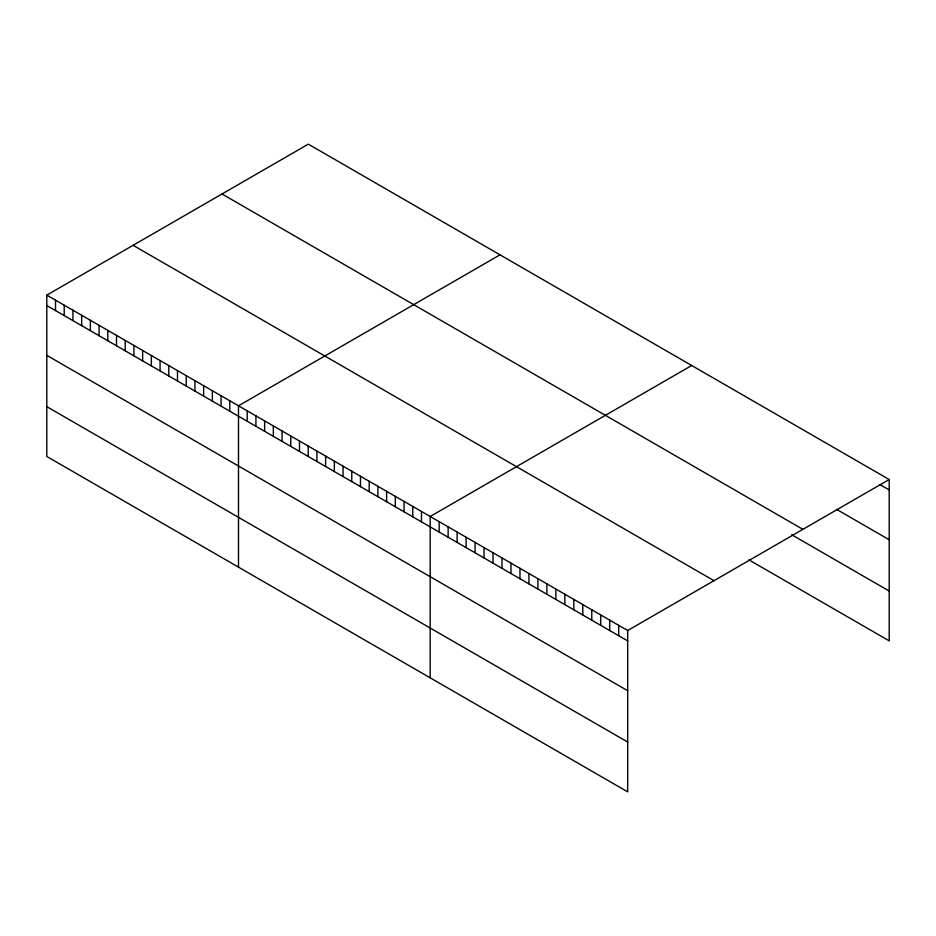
<?xml version="1.0" encoding="UTF-8"?>
<svg xmlns="http://www.w3.org/2000/svg" width="936" height="936" viewBox="0 0 936 936"><rect width="100%" height="100%" fill="white"/><g stroke="black" fill="none" stroke-linecap="round" stroke-linejoin="round"><path stroke-width="1.4" d="M46.8 295.144L627.682 630.513L627.682 791.844L46.8 456.475L46.8 295.144L308.318 144.156L889.2 479.524L889.2 640.856L748.929 559.868M500.011 254.826L238.493 405.815L238.493 567.146M691.704 365.496L430.186 516.485L430.186 677.816M627.682 630.513L889.2 479.524M880.226 484.731L889.2 489.914M836.456 509.278L889.2 539.733M222.019 193.986L802.901 529.355M791.575 534.678L889.2 591.049M133.099 245.314L713.981 580.683M46.8 305.534L627.682 640.903M46.8 355.341L627.682 690.709M46.8 406.669L627.682 742.037M618.708 625.33L618.708 635.72M609.734 620.147L609.734 630.536M600.748 614.964L600.748 625.353M591.774 609.781L591.774 620.17M582.8 604.597L582.8 614.987M573.815 599.414L573.815 609.804M564.841 594.231L564.841 604.621M555.867 589.048L555.867 599.438M546.881 583.865L546.881 594.255M537.907 578.682L537.907 589.072M528.934 573.499L528.934 583.889M519.96 568.316L519.96 578.705M510.974 563.133L510.974 573.522M502 557.95L502 568.339M493.026 552.766L493.026 563.156M484.041 547.583L484.041 557.973M475.067 542.4L475.067 552.79M466.093 537.217L466.093 547.607M457.119 532.034L457.119 542.424M448.133 526.851L448.133 537.241M439.159 521.668L439.159 532.058M421.469 511.454L421.469 521.843M412.753 506.423L412.753 516.812M404.048 501.392L404.048 511.781M395.331 496.361L395.331 506.75M386.615 491.33L386.615 501.719M377.898 486.299L377.898 496.688M369.193 481.268L369.193 491.657M360.477 476.237L360.477 486.626M351.76 471.206L351.76 481.607M343.056 466.175L343.056 476.576M334.339 461.155L334.339 471.545M325.623 456.125L325.623 466.514M316.906 451.094L316.906 461.483M308.201 446.062L308.201 456.452M299.485 441.031L299.485 451.421M290.768 436L290.768 446.39M282.052 430.969L282.052 441.359M273.347 425.938L273.347 436.328M264.631 420.907L264.631 431.297M255.914 415.876L255.914 426.266M247.209 410.845L247.209 421.235M229.776 400.784L229.776 411.173M221.06 395.752L221.06 406.142M212.355 390.721L212.355 401.111M203.638 385.69L203.638 396.08M194.922 380.659L194.922 391.049M186.217 375.628L186.217 386.018M177.501 370.597L177.501 380.987M168.784 365.566L168.784 375.956M160.068 360.535L160.068 370.925M151.363 355.505L151.363 365.894M142.646 350.474L142.646 360.863M133.93 345.442L133.93 355.844M125.213 340.411L125.213 350.813M116.509 335.38L116.509 345.782M107.792 330.361L107.792 340.751M99.076 325.33L99.076 335.72M90.371 320.299L90.371 330.689M81.654 315.268L81.654 325.658M72.938 310.237L72.938 320.627M64.221 305.206L64.221 315.596M55.517 300.175L55.517 310.565"/></g></svg>
